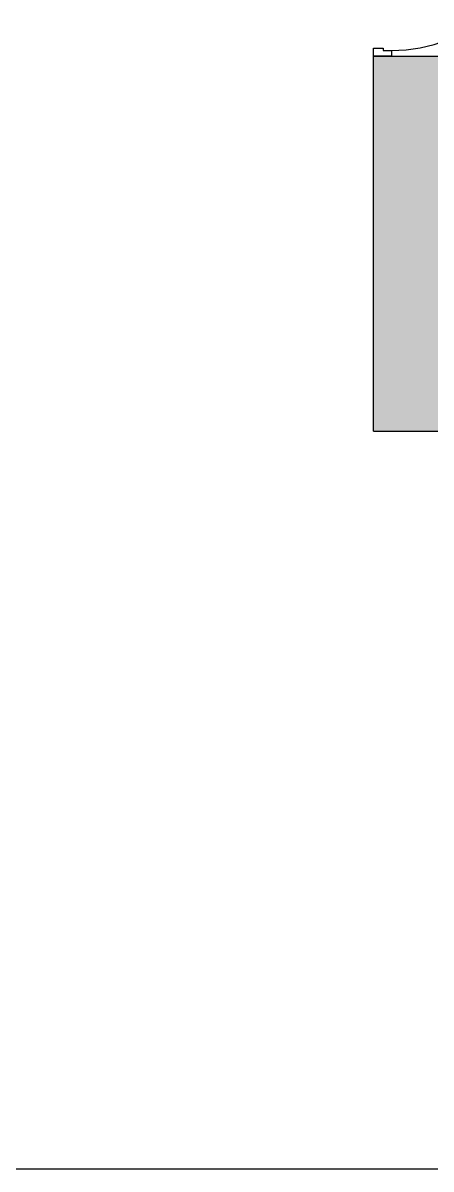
# Model space of a CAD drawing. Header units: inches. Extents: x -59797 to 874375, y -412711 to 5867.
# Drawn here: x 418240 to 420779, y -152789 to -145650 of the extents above; entities that cross this region are included whole.
import ezdxf

# ---------------------------------------------------------------- set-up
doc = ezdxf.new("R2010")
doc.units = ezdxf.units.IN
doc.header["$MEASUREMENT"] = 0
doc.layers.add('freecads.com', color=7, linetype='Continuous')

msp = doc.modelspace()

# ---------------------------------------------------------------- hatches: boundary and pattern name
at = {"true_color": 0x939598}
h = msp.add_hatch(color=252, dxfattribs=at)
h.dxf.hatch_style = 1
h.paths.add_polyline_path([(420821.5, -142293), (420821.5, -141893), (420421.5, -141893), (420421.5, -144859.4), (420532.4, -144859.4), (420821.5, -144859.4)])
h.paths.add_polyline_path([(424234.4, -141893), (420821.5, -141893), (420821.5, -142293), (424234.4, -142293)])
h.paths.add_polyline_path([(420821.5, -145859.4), (420421.5, -145859.4), (420421.5, -148193), (424321.5, -148193), (424321.5, -150293), (424721.5, -150293), (424721.5, -145893), (424621.5, -145893), (424621.5, -147793), (420821.5, -147793), (420821.5, -146043)])
h.paths.add_polyline_path([(430709, -150293), (425279.7, -150293), (425279.7, -150693), (430709, -150693)])
h.paths.add_polyline_path([(433221.5, -150293), (432821.5, -150293), (432156.4, -150293), (431754.4, -150293), (431754.4, -150693), (433221.5, -150693)])
h.paths.add_polyline_path([(432821.5, -145493), (431821.5, -145493), (431821.5, -145893), (432821.5, -145893)])
h.paths.add_polyline_path([(430821.5, -145032.3), (430710.6, -145032.3), (430421.5, -145032.3), (430421.5, -145793), (430421.5, -145893), (430821.5, -145893), (430821.5, -145493)])
h.paths.add_polyline_path([(421921.5, -144305.2), (421921.5, -144293), (421221.5, -144293), (421221.5, -144393), (421921.5, -144393)])

# ---------------------------------------------------------------- linework, layer by layer
for p, q in [((420421.5, -148193), (420421.5, -145807.8)), ((420821.5, -145859.4), (420421.5, -145859.4)), ((420421.5, -148193), (424321.5, -148193))]:
    msp.add_line(p, q)
at = {"color": 7}
msp.add_lwpolyline([(369538.6, -152789.1), (369538.6, -92789.1), (449538.6, -92789.1), (449538.6, -152789.1), (369538.6, -152789.1)], dxfattribs=at)
at = {"layer": 'freecads.com'}
for p, q in [((420421.5, -145857.7), (420421.5, -145807.8)), ((420421.5, -145807.8), (420480.3, -145807.8)), ((420532.4, -145857.7), (420421.5, -145857.7)), ((420480.3, -145807.8), (420480.3, -145821.1)), ((420480.3, -145821.1), (420532.4, -145821.1)), ((420532.4, -145821.1), (420532.4, -145857.7))]:
    msp.add_line(p, q, dxfattribs=at)
msp.add_arc((420537.3, -144897.1), 924.1, 269.70056, 356.60341, dxfattribs=at)

doc.saveas('drawing.dxf')
